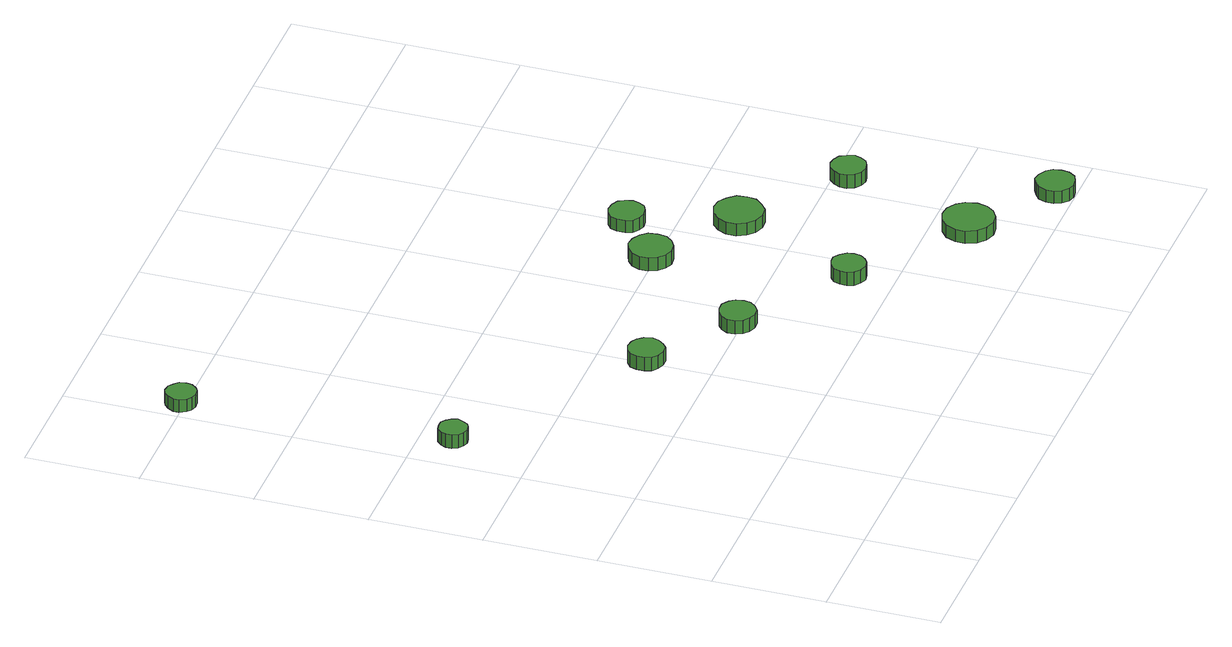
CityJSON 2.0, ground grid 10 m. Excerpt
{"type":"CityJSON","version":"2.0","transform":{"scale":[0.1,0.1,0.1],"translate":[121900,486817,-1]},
"CityObjects":{
"tree1":{"type":"SolitaryVegetationObject","attributes":{"function":"something"},"geometry":[{"type":"MultiSurface","lod":"1","boundaries":[[[0,1,2,3,4,5,6,7,8,9,10,11,12,13,14]],[[15,16,17,18,19,20,21,22,23,24,25,26,27,28,29]],[[0,29,28,1]],[[1,28,27,2]],[[2,27,26,3]],[[3,26,25,4]],[[4,25,24,5]],[[5,24,23,6]],[[6,23,22,7]],[[7,22,21,8]],[[8,21,20,9]],[[9,20,19,10]],[[10,19,18,11]],[[11,18,17,12]],[[12,17,16,13]],[[13,16,15,14]],[[14,15,29,0]]]}]},
"tree2":{"type":"SolitaryVegetationObject","attributes":{"function":"something"},"geometry":[{"type":"MultiSurface","lod":"1","boundaries":[[[30,31,32,33,34,35,36,37,38,39,40,41,42,43,44]],[[45,46,47,48,49,50,51,52,53,54,55,56,57,58,59]],[[30,59,58,31]],[[31,58,57,32]],[[32,57,56,33]],[[33,56,55,34]],[[34,55,54,35]],[[35,54,53,36]],[[36,53,52,37]],[[37,52,51,38]],[[38,51,50,39]],[[39,50,49,40]],[[40,49,48,41]],[[41,48,47,42]],[[42,47,46,43]],[[43,46,45,44]],[[44,45,59,30]]]}]},
"tree3":{"type":"SolitaryVegetationObject","attributes":{"function":"something"},"geometry":[{"type":"MultiSurface","lod":"1","boundaries":[[[60,61,62,63,64,65,66,67,68,69,70,71,72,73,74]],[[75,76,77,78,79,80,81,82,83,84,85,86,87,88,89]],[[60,89,88,61]],[[61,88,87,62]],[[62,87,86,63]],[[63,86,85,64]],[[64,85,84,65]],[[65,84,83,66]],[[66,83,82,67]],[[67,82,81,68]],[[68,81,80,69]],[[69,80,79,70]],[[70,79,78,71]],[[71,78,77,72]],[[72,77,76,73]],[[73,76,75,74]],[[74,75,89,60]]]}]},
"tree4":{"type":"SolitaryVegetationObject","attributes":{"function":"something"},"geometry":[{"type":"MultiSurface","lod":"1","boundaries":[[[90,91,92,93,94,95,96,97,98,99,100,101,102,103,104]],[[105,106,107,108,109,110,111,112,113,114,115,116,117,118,119]],[[90,119,118,91]],[[91,118,117,92]],[[92,117,116,93]],[[93,116,115,94]],[[94,115,114,95]],[[95,114,113,96]],[[96,113,112,97]],[[97,112,111,98]],[[98,111,110,99]],[[99,110,109,100]],[[100,109,108,101]],[[101,108,107,102]],[[102,107,106,103]],[[103,106,105,104]],[[104,105,119,90]]]}]},
"tree5":{"type":"SolitaryVegetationObject","attributes":{"function":"something"},"geometry":[{"type":"MultiSurface","lod":"1","boundaries":[[[120,121,122,123,124,125,126,127,128,129,130,131,132,133,134]],[[135,136,137,138,139,140,141,142,143,144,145,146,147,148,149]],[[120,149,148,121]],[[121,148,147,122]],[[122,147,146,123]],[[123,146,145,124]],[[124,145,144,125]],[[125,144,143,126]],[[126,143,142,127]],[[127,142,141,128]],[[128,141,140,129]],[[129,140,139,130]],[[130,139,138,131]],[[131,138,137,132]],[[132,137,136,133]],[[133,136,135,134]],[[134,135,149,120]]]}]},
"tree6":{"type":"SolitaryVegetationObject","attributes":{"function":"something"},"geometry":[{"type":"MultiSurface","lod":"1","boundaries":[[[150,151,152,153,154,155,156,157,158,159,160,161,162,163,164]],[[165,166,167,168,169,170,171,172,173,174,175,176,177,178,179]],[[150,179,178,151]],[[151,178,177,152]],[[152,177,176,153]],[[153,176,175,154]],[[154,175,174,155]],[[155,174,173,156]],[[156,173,172,157]],[[157,172,171,158]],[[158,171,170,159]],[[159,170,169,160]],[[160,169,168,161]],[[161,168,167,162]],[[162,167,166,163]],[[163,166,165,164]],[[164,165,179,150]]]}]},
"tree7":{"type":"SolitaryVegetationObject","attributes":{"function":"something"},"geometry":[{"type":"MultiSurface","lod":"1","boundaries":[[[180,181,182,183,184,185,186,187,188,189,190,191,192,193,194]],[[195,196,197,198,199,200,201,202,203,204,205,206,207,208,209]],[[180,209,208,181]],[[181,208,207,182]],[[182,207,206,183]],[[183,206,205,184]],[[184,205,204,185]],[[185,204,203,186]],[[186,203,202,187]],[[187,202,201,188]],[[188,201,200,189]],[[189,200,199,190]],[[190,199,198,191]],[[191,198,197,192]],[[192,197,196,193]],[[193,196,195,194]],[[194,195,209,180]]]}]},
"tree8":{"type":"SolitaryVegetationObject","attributes":{"function":"something"},"geometry":[{"type":"MultiSurface","lod":"1","boundaries":[[[210,211,212,213,214,215,216,217,218,219,220,221,222,223,224]],[[225,226,227,228,229,230,231,232,233,234,235,236,237,238,239]],[[210,239,238,211]],[[211,238,237,212]],[[212,237,236,213]],[[213,236,235,214]],[[214,235,234,215]],[[215,234,233,216]],[[216,233,232,217]],[[217,232,231,218]],[[218,231,230,219]],[[219,230,229,220]],[[220,229,228,221]],[[221,228,227,222]],[[222,227,226,223]],[[223,226,225,224]],[[224,225,239,210]]]}]},
"tree9":{"type":"SolitaryVegetationObject","attributes":{"function":"something"},"geometry":[{"type":"MultiSurface","lod":"1","boundaries":[[[240,241,242,243,244,245,246,247,248,249,250,251,252,253,254]],[[255,256,257,258,259,260,261,262,263,264,265,266,267,268,269]],[[240,269,268,241]],[[241,268,267,242]],[[242,267,266,243]],[[243,266,265,244]],[[244,265,264,245]],[[245,264,263,246]],[[246,263,262,247]],[[247,262,261,248]],[[248,261,260,249]],[[249,260,259,250]],[[250,259,258,251]],[[251,258,257,252]],[[252,257,256,253]],[[253,256,255,254]],[[254,255,269,240]]]}]},
"tree10":{"type":"SolitaryVegetationObject","attributes":{"function":"something"},"geometry":[{"type":"MultiSurface","lod":"1","boundaries":[[[270,271,272,273,274,275,276,277,278,279,280,281,282,283,284]],[[285,286,287,288,289,290,291,292,293,294,295,296,297,298,299]],[[270,299,298,271]],[[271,298,297,272]],[[272,297,296,273]],[[273,296,295,274]],[[274,295,294,275]],[[275,294,293,276]],[[276,293,292,277]],[[277,292,291,278]],[[278,291,290,279]],[[279,290,289,280]],[[280,289,288,281]],[[281,288,287,282]],[[282,287,286,283]],[[283,286,285,284]],[[284,285,299,270]]]}]},
"tree11":{"type":"SolitaryVegetationObject","attributes":{"function":"something"},"geometry":[{"type":"MultiSurface","lod":"1","boundaries":[[[300,301,302,303,304,305,306,307,308,309,310,311,312,313,314]],[[315,316,317,318,319,320,321,322,323,324,325,326,327,328,329]],[[300,329,328,301]],[[301,328,327,302]],[[302,327,326,303]],[[303,326,325,304]],[[304,325,324,305]],[[305,324,323,306]],[[306,323,322,307]],[[307,322,321,308]],[[308,321,320,309]],[[309,320,319,310]],[[310,319,318,311]],[[311,318,317,312]],[[312,317,316,313]],[[313,316,315,314]],[[314,315,329,300]]]}]}
},
"vertices":[
[51,372,20],[49,377,20],[46,381,20],[42,384,20],[37,384,20],[32,383,20],[28,379,20],[26,374,20],[26,369,20],[28,364,20],[32,361,20],[37,359,20],[42,360,20],[46,362,20],[49,367,20],[49,367,7],[46,362,7],[42,360,7],[37,359,7],[32,361,7],[28,364,7],[26,369,7],[26,374,7],[28,379,7],[32,383,7],[37,384,7],[42,384,7],[46,381,7],[49,377,7],[51,372,7],
[34,603,19],[33,609,19],[29,613,19],[25,616,19],[19,617,19],[14,615,19],[10,611,19],[7,606,19],[7,601,19],[10,595,19],[14,592,19],[19,590,19],[25,591,19],[29,593,19],[33,598,19],[33,598,7],[29,593,7],[25,591,7],[19,590,7],[14,592,7],[10,595,7],[7,601,7],[7,606,7],[10,611,7],[14,615,7],[19,617,7],[25,616,7],[29,613,7],[33,609,7],[34,603,7],
[220,258,20],[218,265,20],[214,270,20],[209,273,20],[202,274,20],[196,272,20],[191,268,20],[189,262,20],[189,255,20],[191,249,20],[196,245,20],[202,243,20],[209,243,20],[214,247,20],[218,252,20],[218,252,7],[214,247,7],[209,243,7],[202,243,7],[196,245,7],[191,249,7],[189,255,7],[189,262,7],[191,268,7],[196,272,7],[202,274,7],[209,273,7],[214,270,7],[218,265,7],[220,258,7],
[298,204,20],[297,211,20],[293,216,20],[287,220,20],[280,220,20],[274,218,20],[269,214,20],[266,208,20],[266,201,20],[269,195,20],[274,191,20],[280,189,20],[287,189,20],[293,193,20],[297,198,20],[297,198,7],[293,193,7],[287,189,7],[280,189,7],[274,191,7],[269,195,7],[266,201,7],[266,208,7],[269,214,7],[274,218,7],[280,220,7],[287,220,7],[293,216,7],[297,211,7],[298,204,7],
[395,140,20],[394,146,20],[390,151,20],[385,155,20],[379,155,20],[373,153,20],[368,149,20],[366,143,20],[366,137,20],[368,131,20],[373,127,20],[379,125,20],[385,126,20],[390,129,20],[394,134,20],[394,134,7],[390,129,7],[385,126,7],[379,125,7],[373,127,7],[368,131,7],[366,137,7],[366,143,7],[368,149,7],[373,153,7],[379,155,7],[385,155,7],[390,151,7],[394,146,7],[395,140,7],
[372,304,20],[371,312,20],[366,318,20],[359,322,20],[351,323,20],[344,320,20],[338,315,20],[335,308,20],[335,300,20],[338,293,20],[344,288,20],[351,285,20],[359,286,20],[366,290,20],[371,296,20],[371,296,7],[366,290,7],[359,286,7],[351,285,7],[344,288,7],[338,293,7],[335,300,7],[335,308,7],[338,315,7],[344,320,7],[351,323,7],[359,322,7],[366,318,7],[371,312,7],[372,304,7],
[502,68,19],[500,78,19],[495,85,19],[487,90,19],[478,91,19],[469,88,19],[462,82,19],[458,73,19],[458,64,19],[462,55,19],[469,49,19],[478,46,19],[487,47,19],[495,52,19],[500,59,19],[500,59,7],[495,52,7],[487,47,7],[478,46,7],[469,49,7],[462,55,7],[458,64,7],[458,73,7],[462,82,7],[469,88,7],[478,91,7],[487,90,7],[495,85,7],[500,78,7],[502,68,7],
[416,340,19],[414,347,19],[411,352,19],[405,355,19],[398,356,19],[392,354,19],[387,350,19],[385,344,19],[385,337,19],[387,331,19],[392,327,19],[398,325,19],[405,326,19],[411,329,19],[414,334,19],[414,334,7],[411,329,7],[405,326,7],[398,325,7],[392,327,7],[387,331,7],[385,337,7],[385,344,7],[387,350,7],[392,354,7],[398,356,7],[405,355,7],[411,352,7],[414,347,7],[416,340,7],
[451,252,19],[450,261,19],[444,268,19],[437,273,19],[428,274,19],[419,271,19],[413,265,19],[409,257,19],[409,248,19],[413,240,19],[419,234,19],[428,231,19],[437,232,19],[444,237,19],[450,244,19],[450,244,7],[444,237,7],[437,232,7],[428,231,7],[419,234,7],[413,240,7],[409,248,7],[409,257,7],[413,265,7],[419,271,7],[428,274,7],[437,273,7],[444,268,7],[450,261,7],[451,252,7],
[572,18,19],[571,25,19],[567,30,19],[560,34,19],[553,35,19],[547,32,19],[542,28,19],[539,21,19],[539,14,19],[542,8,19],[547,3,19],[553,1,19],[560,2,19],[567,5,19],[571,11,19],[571,11,7],[567,5,7],[560,2,7],[553,1,7],[547,3,7],[542,8,7],[539,14,7],[539,21,7],[542,28,7],[547,32,7],[553,35,7],[560,34,7],[567,30,7],[571,25,7],[572,18,7],
[538,187,20],[536,193,20],[533,199,20],[527,202,20],[521,203,20],[515,201,20],[510,196,20],[507,190,20],[507,184,20],[510,178,20],[515,174,20],[521,172,20],[527,173,20],[533,176,20],[536,181,20],[536,181,7],[533,176,7],[527,173,7],[521,172,7],[515,174,7],[510,178,7],[507,184,7],[507,190,7],[510,196,7],[515,201,7],[521,203,7],[527,202,7],[533,199,7],[536,193,7],[538,187,7]
]}
